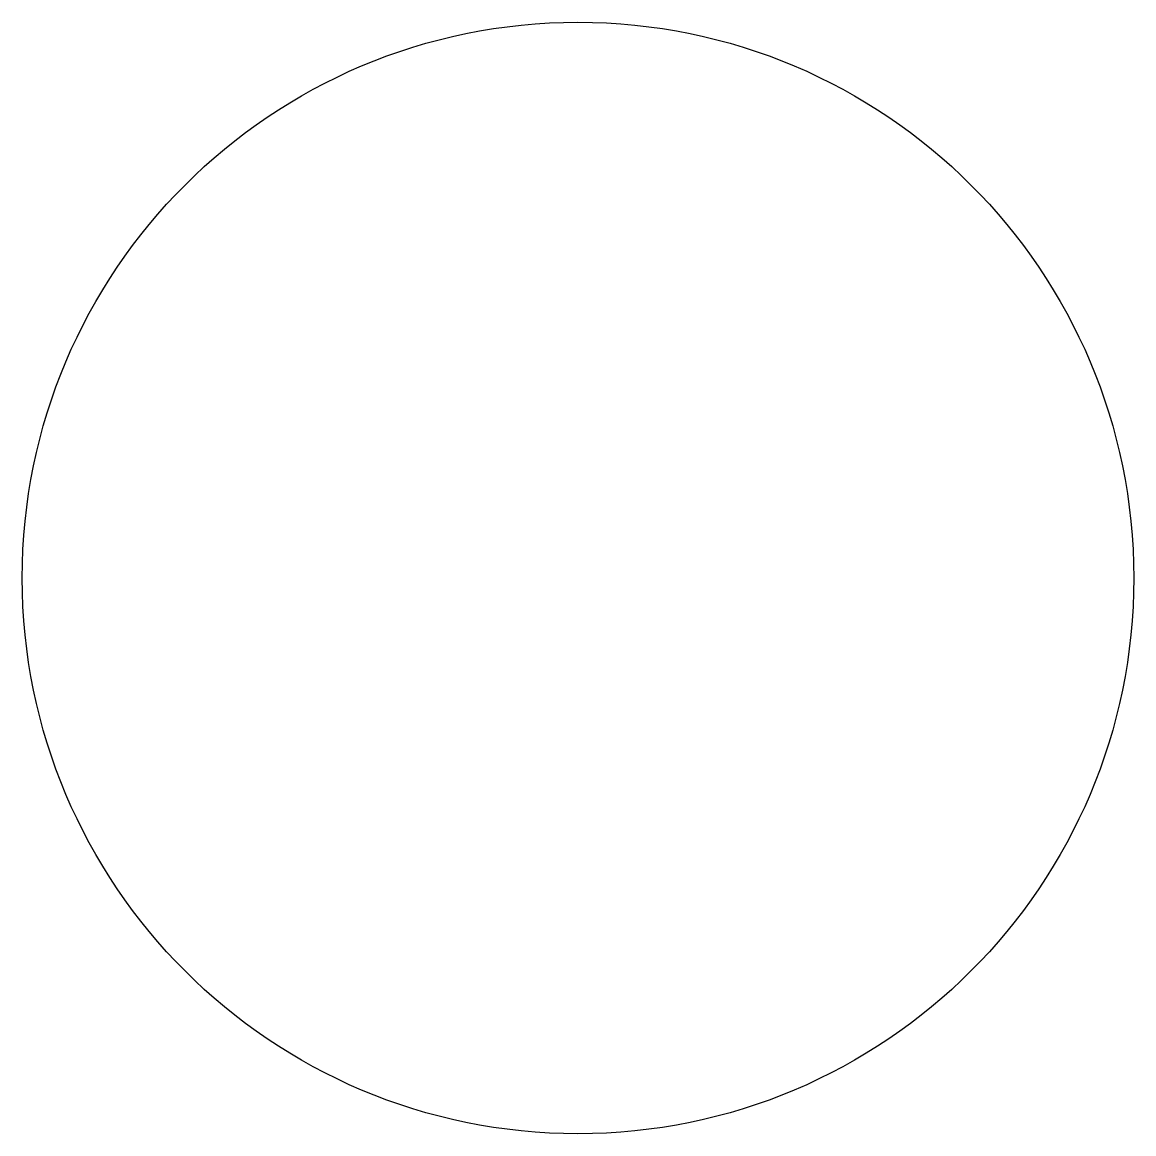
# Model space of a CAD drawing. Extents: x 2306.1 to 2343.1, y 2382.9 to 2419.9.
import ezdxf

# ---------------------------------------------------------------- set-up
doc = ezdxf.new("R2010")
doc.units = 0
doc.layers.get('0').update_dxf_attribs({"linetype": 'CONTINUOUS'})

msp = doc.modelspace()

# ---------------------------------------------------------------- linework, layer by layer
at = {"linetype": 'CONTINUOUS'}
msp.add_circle((2324.567, 2401.426), 18.5, dxfattribs=at)

doc.saveas('drawing.dxf')
